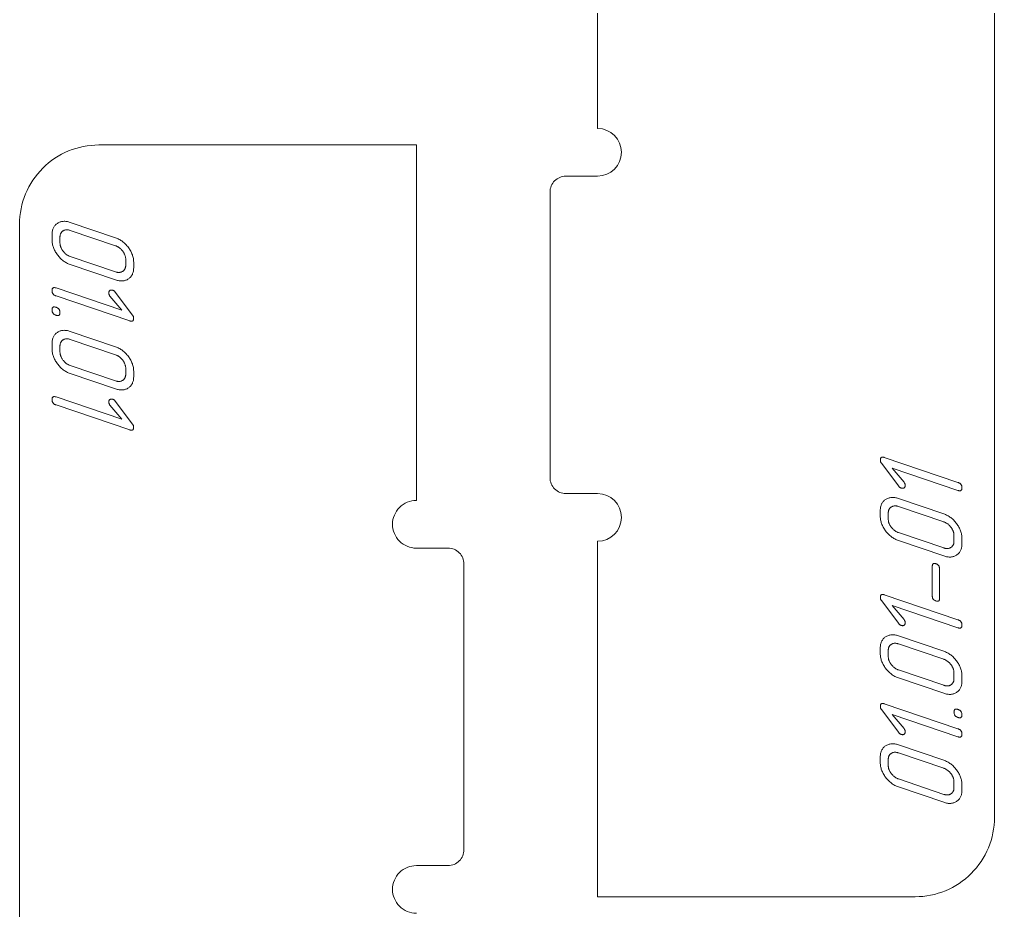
# Model space of a CAD drawing. Header units: millimetres. Extents: x 10 to 1464, y -737 to -10.
# Drawn here: x 1281 to 1403.8, y -323.1 to -210.9 of the extents above; entities that cross this region are included whole.
import ezdxf

# ---------------------------------------------------------------- set-up
doc = ezdxf.new("R2010")
doc.units = ezdxf.units.MM
doc.layers.add('Cut', color=7, linetype='Continuous', lineweight=0)
doc.layers.add('Mark', color=7, linetype='Continuous', lineweight=0)

msp = doc.modelspace()

# ---------------------------------------------------------------- linework, layer by layer
at = {"layer": 'Cut'}
for points in [[(1353.841855, -177.513437), (1353.841855, -224.613331, -1), (1353.841855, -230.613331), (1349.841863, -230.613331, 0.4142135624), (1347.841867, -232.613327), (1347.841867, -268.613255, 0.4142135624), (1349.841863, -270.613251), (1353.841855, -270.613251, -1), (1353.841855, -276.613251), (1353.841855, -321.413149), (1393.841775, -321.413149, 0.4142135624), (1403.841755, -311.413169), (1403.841755, -177.513437)], [(1330.999868, -323.483922, -0.4142135624), (1327.999868, -320.483922, -0.4142135624), (1330.999868, -317.483922), (1334.99986, -317.483922, 0.4142135624), (1336.999856, -315.483926), (1336.999856, -279.483998, 0.4142135624), (1334.99986, -277.484002), (1330.999868, -277.484002, -0.4142135624), (1327.999868, -274.484002, -0.4142135624), (1330.999868, -271.484002), (1330.999868, -226.684104), (1290.999948, -226.684104, 0.4142135624), (1280.999968, -236.684084), (1280.999968, -376.683804)]]:
    msp.add_lwpolyline(points, format="xyb", dxfattribs=at)
at = {"layer": 'Mark'}
for points in [[(1295.385654, -242.161438), (1295.385654, -241.447154), (1295.383037, -241.329096), (1295.375187, -241.211416), (1295.362104, -241.094116), (1295.343787, -240.977194), (1295.320237, -240.860652), (1295.291454, -240.744488), (1295.257438, -240.628703), (1295.218188, -240.513297), (1295.173704, -240.39827), (1295.123988, -240.283621), (1295.069038, -240.169352), (1295.008855, -240.055461), (1294.943438, -239.941949), (1294.872789, -239.828816), (1294.796906, -239.716062), (1294.715789, -239.603686), (1294.630977, -239.49375), (1294.544009, -239.388314), (1294.454883, -239.287377), (1294.3636, -239.19094), (1294.270159, -239.099002), (1294.174562, -239.011564), (1294.076807, -238.928625), (1293.976896, -238.850186), (1293.874827, -238.776247), (1293.770601, -238.706807), (1293.664217, -238.641867), (1293.555677, -238.581426), (1293.44498, -238.525485), (1293.332125, -238.474044), (1293.217113, -238.427102), (1293.099944, -238.38466), (1287.38567, -236.442699), (1287.268235, -236.405406), (1287.152983, -236.37408), (1287.039915, -236.348719), (1286.92903, -236.329324), (1286.820328, -236.315896), (1286.71381, -236.308434), (1286.609475, -236.306938), (1286.507323, -236.311408), (1286.407355, -236.321844), (1286.30957, -236.338247), (1286.213968, -236.360615), (1286.12055, -236.38895), (1286.029314, -236.423251), (1285.940263, -236.463519), (1285.853394, -236.509752), (1285.768709, -236.561951), (1285.687728, -236.619114), (1285.611971, -236.680235), (1285.541439, -236.745315), (1285.476131, -236.814354), (1285.416048, -236.887352), (1285.36119, -236.964309), (1285.311556, -237.045225), (1285.267147, -237.1301), (1285.227963, -237.218935), (1285.194003, -237.311728), (1285.165268, -237.40848), (1285.141757, -237.509191), (1285.123471, -237.613861), (1285.110409, -237.72249), (1285.102572, -237.835078), (1285.09996, -237.951625), (1285.09996, -238.665909), (1285.102567, -238.785415), (1285.110386, -238.904451), (1285.123418, -239.023017), (1285.141663, -239.141114), (1285.16512, -239.258742), (1285.193791, -239.375899), (1285.227674, -239.492588), (1285.266771, -239.608806), (1285.31108, -239.724556), (1285.360602, -239.839835), (1285.415336, -239.954646), (1285.475284, -240.068986), (1285.540444, -240.182857), (1285.610817, -240.296259), (1285.686403, -240.409191), (1285.767202, -240.521653), (1285.851717, -240.631637), (1285.93845, -240.737131), (1286.027402, -240.838136), (1286.118572, -240.934651), (1286.211961, -241.026678), (1286.307569, -241.114215), (1286.405395, -241.197264), (1286.50544, -241.275823), (1286.607704, -241.349893), (1286.712186, -241.419474), (1286.818887, -241.484566), (1286.927806, -241.545169), (1287.038944, -241.601283), (1287.152301, -241.652907), (1287.267876, -241.700043), (1287.38567, -241.742689), (1293.099944, -243.684649), (1293.217472, -243.721969), (1293.332808, -243.753292), (1293.445951, -243.778618), (1293.556901, -243.797947), (1293.665659, -243.81128), (1293.772225, -243.818616), (1293.876598, -243.819956), (1293.978779, -243.815299), (1294.078767, -243.804645), (1294.176563, -243.787994), (1294.272166, -243.765347), (1294.365577, -243.736703), (1294.456795, -243.702063), (1294.545821, -243.661425), (1294.632655, -243.614791), (1294.717296, -243.562161), (1294.79823, -243.504537), (1294.873942, -243.442924), (1294.944433, -243.377321), (1295.009702, -243.307728), (1295.06975, -243.234146), (1295.124577, -243.156575), (1295.174181, -243.075014), (1295.218564, -242.989464), (1295.257726, -242.899924), (1295.291666, -242.806394), (1295.320385, -242.708875), (1295.343881, -242.607367), (1295.362157, -242.501869), (1295.375211, -242.392382), (1295.383043, -242.278905)], [(1294.385656, -241.821595), (1294.385656, -241.107311), (1294.384175, -241.042307), (1294.379733, -240.9774), (1294.372329, -240.912591), (1294.361964, -240.84788), (1294.348637, -240.783267), (1294.332349, -240.718751), (1294.313099, -240.654333), (1294.290888, -240.590013), (1294.265715, -240.52579), (1294.237581, -240.461665), (1294.206485, -240.397637), (1294.172427, -240.333707), (1294.135409, -240.269875), (1294.095428, -240.206141), (1294.052486, -240.142504), (1294.006583, -240.078965), (1293.958619, -240.016758), (1293.909494, -239.957119), (1293.85921, -239.900049), (1293.807765, -239.845546), (1293.755161, -239.79361), (1293.701396, -239.744243), (1293.646471, -239.697444), (1293.590386, -239.653212), (1293.533141, -239.611548), (1293.474736, -239.572452), (1293.415171, -239.535924), (1293.354446, -239.501964), (1293.292561, -239.470571), (1293.229515, -239.441747), (1293.16531, -239.41549), (1293.099944, -239.391801), (1287.38567, -237.44984), (1287.320038, -237.429015), (1287.255593, -237.411546), (1287.192334, -237.397432), (1287.130261, -237.386674), (1287.069374, -237.379272), (1287.009674, -237.375225), (1286.95116, -237.374534), (1286.893832, -237.377198), (1286.83769, -237.383218), (1286.782735, -237.392594), (1286.728966, -237.405325), (1286.676383, -237.421412), (1286.624987, -237.440854), (1286.574777, -237.463653), (1286.525753, -237.489806), (1286.477915, -237.519316), (1286.432147, -237.55157), (1286.389331, -237.585958), (1286.349469, -237.62248), (1286.312559, -237.661137), (1286.278602, -237.701927), (1286.247598, -237.744851), (1286.219546, -237.78991), (1286.194447, -237.837102), (1286.172301, -237.886429), (1286.153108, -237.937889), (1286.136868, -237.991484), (1286.12358, -238.047213), (1286.113246, -238.105076), (1286.105864, -238.165072), (1286.101435, -238.227203), (1286.099958, -238.291468), (1286.099958, -239.005752), (1286.10143, -239.07227), (1286.105845, -239.138593), (1286.113203, -239.204721), (1286.123504, -239.270655), (1286.136748, -239.336393), (1286.152936, -239.401937), (1286.172066, -239.467285), (1286.19414, -239.532439), (1286.219158, -239.597398), (1286.247118, -239.662162), (1286.278022, -239.726731), (1286.311868, -239.791106), (1286.348658, -239.855285), (1286.388391, -239.91927), (1286.431068, -239.983059), (1286.476687, -240.046654), (1286.524386, -240.108874), (1286.5733, -240.168539), (1286.623428, -240.225648), (1286.674772, -240.280202), (1286.727331, -240.332201), (1286.781105, -240.381645), (1286.836094, -240.428534), (1286.892297, -240.472867), (1286.949716, -240.514645), (1287.00835, -240.553869), (1287.068199, -240.590536), (1287.129263, -240.624649), (1287.191542, -240.656207), (1287.255037, -240.685209), (1287.319746, -240.711656), (1287.38567, -240.735548), (1293.099944, -242.677508), (1293.165602, -242.698334), (1293.230072, -242.715779), (1293.293352, -242.729842), (1293.355444, -242.740524), (1293.416346, -242.747825), (1293.47606, -242.751744), (1293.534585, -242.752282), (1293.591921, -242.749439), (1293.648069, -242.743214), (1293.703027, -242.733608), (1293.756796, -242.720621), (1293.809377, -242.704252), (1293.860769, -242.684502), (1293.910972, -242.661371), (1293.959986, -242.634858), (1294.007811, -242.604964), (1294.053565, -242.572293), (1294.096368, -242.53745), (1294.136219, -242.500436), (1294.173118, -242.461249), (1294.207065, -242.41989), (1294.23806, -242.37636), (1294.266103, -242.330657), (1294.291195, -242.282783), (1294.313334, -242.232736), (1294.332521, -242.180518), (1294.348757, -242.126127), (1294.362041, -242.069565), (1294.372372, -242.01083), (1294.379752, -241.949924), (1294.38418, -241.886845)], [(1294.885655, -248.862987), (1294.945337, -248.88125), (1295.001168, -248.894188), (1295.053149, -248.9018), (1295.101279, -248.904086), (1295.145559, -248.901046), (1295.185989, -248.892681), (1295.222568, -248.87899), (1295.255297, -248.859973), (1295.284175, -248.835631), (1295.309203, -248.805963), (1295.330381, -248.770969), (1295.347708, -248.730649), (1295.361184, -248.685003), (1295.37081, -248.634032), (1295.376586, -248.577735), (1295.378511, -248.516113), (1295.376286, -248.465525), (1295.36961, -248.415325), (1295.358485, -248.365511), (1295.342908, -248.316085), (1295.322882, -248.267046), (1295.298405, -248.218394), (1295.269478, -248.17013), (1295.236101, -248.122252), (1293.0601, -245.221142), (1293.030449, -245.182587), (1292.998193, -245.146944), (1292.963332, -245.114213), (1292.925865, -245.084395), (1292.885793, -245.057489), (1292.843115, -245.033496), (1292.797833, -245.012414), (1292.749945, -244.994245), (1292.699456, -244.979453), (1292.65067, -244.969953), (1292.603586, -244.965746), (1292.558204, -244.966831), (1292.514524, -244.973209), (1292.472546, -244.98488), (1292.43227, -245.001844), (1292.393696, -245.0241), (1292.35833, -245.050654), (1292.32768, -245.080513), (1292.301745, -245.113677), (1292.280526, -245.150146), (1292.264022, -245.189919), (1292.252234, -245.232996), (1292.245161, -245.279379), (1292.242803, -245.329066), (1292.245105, -245.379261), (1292.252011, -245.429344), (1292.26352, -245.479316), (1292.279633, -245.529177), (1292.30035, -245.578925), (1292.325671, -245.628563), (1292.355596, -245.678088), (1292.390124, -245.727502), (1293.878514, -247.513548), (1285.599959, -244.700161), (1285.539412, -244.681531), (1285.482772, -244.668135), (1285.430038, -244.659973), (1285.38121, -244.657045), (1285.336288, -244.659352), (1285.295272, -244.666893), (1285.258163, -244.679668), (1285.22496, -244.697677), (1285.195663, -244.720921), (1285.170273, -244.749398), (1285.148788, -244.78311), (1285.13121, -244.822056), (1285.117538, -244.866237), (1285.107773, -244.915651), (1285.101913, -244.9703), (1285.09996, -245.030182), (1285.101913, -245.092258), (1285.107773, -245.1517), (1285.117538, -245.208507), (1285.13121, -245.26268), (1285.148788, -245.31422), (1285.170273, -245.363125), (1285.195663, -245.409396), (1285.22496, -245.453033), (1285.258163, -245.494036), (1285.295272, -245.532405), (1285.336288, -245.568139), (1285.38121, -245.60124), (1285.430038, -245.631707), (1285.482772, -245.659539), (1285.539412, -245.684737), (1285.599959, -245.707301)], [(1286.099958, -247.805735), (1286.098005, -247.744524), (1286.092146, -247.685893), (1286.08238, -247.629841), (1286.068708, -247.576369), (1286.05113, -247.525475), (1286.029646, -247.477161), (1286.004255, -247.431425), (1285.974958, -247.388269), (1285.941755, -247.347692), (1285.904646, -247.309694), (1285.86363, -247.274276), (1285.818709, -247.241436), (1285.769881, -247.211176), (1285.717146, -247.183495), (1285.660506, -247.158393), (1285.599959, -247.13587), (1285.539412, -247.11724), (1285.482772, -247.103844), (1285.430038, -247.095682), (1285.38121, -247.092755), (1285.336288, -247.095062), (1285.295272, -247.102602), (1285.258163, -247.115378), (1285.22496, -247.133387), (1285.195663, -247.15663), (1285.170273, -247.185108), (1285.148788, -247.21882), (1285.13121, -247.257766), (1285.117538, -247.301946), (1285.107773, -247.35136), (1285.101913, -247.406009), (1285.09996, -247.465892), (1285.101913, -247.527967), (1285.107773, -247.587409), (1285.117538, -247.644216), (1285.13121, -247.69839), (1285.148788, -247.749929), (1285.170273, -247.798834), (1285.195663, -247.845105), (1285.22496, -247.888742), (1285.258163, -247.929745), (1285.295272, -247.968114), (1285.336288, -248.003849), (1285.38121, -248.036949), (1285.430038, -248.067416), (1285.482772, -248.095248), (1285.539412, -248.120447), (1285.599959, -248.143011), (1285.660506, -248.1616), (1285.717146, -248.174899), (1285.769881, -248.182909), (1285.818709, -248.185631), (1285.86363, -248.183063), (1285.904646, -248.175206), (1285.941755, -248.16206), (1285.974958, -248.143625), (1286.004255, -248.1199), (1286.029646, -248.090887), (1286.05113, -248.056584), (1286.068708, -248.016993), (1286.08238, -247.972112), (1286.092146, -247.921942), (1286.098005, -247.866483)], [(1285.09996, -251.687312), (1285.09996, -252.401596), (1285.102567, -252.521102), (1285.110386, -252.640138), (1285.123418, -252.758704), (1285.141663, -252.876801), (1285.16512, -252.994428), (1285.193791, -253.111586), (1285.227674, -253.228274), (1285.266771, -253.344493), (1285.31108, -253.460242), (1285.360602, -253.575522), (1285.415336, -253.690332), (1285.475284, -253.804673), (1285.540444, -253.918544), (1285.610817, -254.031946), (1285.686403, -254.144878), (1285.767202, -254.25734), (1285.851717, -254.367323), (1285.93845, -254.472817), (1286.027402, -254.573822), (1286.118572, -254.670338), (1286.211961, -254.762365), (1286.307569, -254.849902), (1286.405395, -254.932951), (1286.50544, -255.01151), (1286.607704, -255.08558), (1286.712186, -255.155161), (1286.818887, -255.220253), (1286.927806, -255.280856), (1287.038944, -255.33697), (1287.152301, -255.388594), (1287.267876, -255.435729), (1287.38567, -255.478376), (1293.099944, -257.420336), (1293.217472, -257.457656), (1293.332808, -257.488979), (1293.445951, -257.514305), (1293.556901, -257.533634), (1293.665659, -257.546967), (1293.772225, -257.554303), (1293.876598, -257.555643), (1293.978779, -257.550986), (1294.078767, -257.540332), (1294.176563, -257.523681), (1294.272166, -257.501034), (1294.365577, -257.47239), (1294.456795, -257.437749), (1294.545821, -257.397112), (1294.632655, -257.350478), (1294.717296, -257.297847), (1294.79823, -257.240224), (1294.873942, -257.17861), (1294.944433, -257.113007), (1295.009702, -257.043415), (1295.06975, -256.969833), (1295.124577, -256.892262), (1295.174181, -256.810701), (1295.218564, -256.725151), (1295.257726, -256.635611), (1295.291666, -256.542081), (1295.320385, -256.444562), (1295.343881, -256.343054), (1295.362157, -256.237556), (1295.375211, -256.128068), (1295.383043, -256.014591), (1295.385654, -255.897125), (1295.385654, -255.182841), (1295.383037, -255.064782), (1295.375187, -254.947103), (1295.362104, -254.829803), (1295.343787, -254.712881), (1295.320237, -254.596339), (1295.291454, -254.480175), (1295.257438, -254.36439), (1295.218188, -254.248984), (1295.173704, -254.133956), (1295.123988, -254.019308), (1295.069038, -253.905038), (1295.008855, -253.791148), (1294.943438, -253.677636), (1294.872789, -253.564503), (1294.796906, -253.451749), (1294.715789, -253.339373), (1294.630977, -253.229437), (1294.544009, -253.124001), (1294.454883, -253.023064), (1294.3636, -252.926626), (1294.270159, -252.834689), (1294.174562, -252.747251), (1294.076807, -252.664312), (1293.976896, -252.585873), (1293.874827, -252.511934), (1293.770601, -252.442494), (1293.664217, -252.377554), (1293.555677, -252.317113), (1293.44498, -252.261172), (1293.332125, -252.209731), (1293.217113, -252.162789), (1293.099944, -252.120347), (1287.38567, -250.178386), (1287.268235, -250.141093), (1287.152983, -250.109766), (1287.039915, -250.084406), (1286.92903, -250.065011), (1286.820328, -250.051583), (1286.71381, -250.044121), (1286.609475, -250.042625), (1286.507323, -250.047095), (1286.407355, -250.057531), (1286.30957, -250.073934), (1286.213968, -250.096302), (1286.12055, -250.124637), (1286.029314, -250.158938), (1285.940263, -250.199205), (1285.853394, -250.245439), (1285.768709, -250.297638), (1285.687728, -250.3548), (1285.611971, -250.415922), (1285.541439, -250.481002), (1285.476131, -250.550041), (1285.416048, -250.623039), (1285.36119, -250.699996), (1285.311556, -250.780912), (1285.267147, -250.865787), (1285.227963, -250.954621), (1285.194003, -251.047414), (1285.165268, -251.144167), (1285.141757, -251.244878), (1285.123471, -251.349548), (1285.110409, -251.458177), (1285.102572, -251.570765)], [(1294.385656, -255.557282), (1294.385656, -254.842997), (1294.384175, -254.777993), (1294.379733, -254.713087), (1294.372329, -254.648278), (1294.361964, -254.583567), (1294.348637, -254.518954), (1294.332349, -254.454438), (1294.313099, -254.39002), (1294.290888, -254.325699), (1294.265715, -254.261477), (1294.237581, -254.197351), (1294.206485, -254.133324), (1294.172427, -254.069394), (1294.135409, -254.005562), (1294.095428, -253.941827), (1294.052486, -253.878191), (1294.006583, -253.814651), (1293.958619, -253.752445), (1293.909494, -253.692806), (1293.85921, -253.635735), (1293.807765, -253.581232), (1293.755161, -253.529297), (1293.701396, -253.47993), (1293.646471, -253.43313), (1293.590386, -253.388899), (1293.533141, -253.347235), (1293.474736, -253.308139), (1293.415171, -253.271611), (1293.354446, -253.237651), (1293.292561, -253.206258), (1293.229515, -253.177433), (1293.16531, -253.151177), (1293.099944, -253.127488), (1287.38567, -251.185527), (1287.320038, -251.164702), (1287.255593, -251.147233), (1287.192334, -251.133119), (1287.130261, -251.122361), (1287.069374, -251.114959), (1287.009674, -251.110912), (1286.95116, -251.110221), (1286.893832, -251.112885), (1286.83769, -251.118905), (1286.782735, -251.128281), (1286.728966, -251.141012), (1286.676383, -251.157099), (1286.624987, -251.176541), (1286.574777, -251.199339), (1286.525753, -251.225493), (1286.477915, -251.255002), (1286.432147, -251.287257), (1286.389331, -251.321645), (1286.349469, -251.358167), (1286.312559, -251.396823), (1286.278602, -251.437614), (1286.247598, -251.480538), (1286.219546, -251.525597), (1286.194447, -251.572789), (1286.172301, -251.622116), (1286.153108, -251.673576), (1286.136868, -251.727171), (1286.12358, -251.7829), (1286.113246, -251.840762), (1286.105864, -251.900759), (1286.101435, -251.96289), (1286.099958, -252.027155), (1286.099958, -252.741439), (1286.10143, -252.807957), (1286.105845, -252.87428), (1286.113203, -252.940408), (1286.123504, -253.006342), (1286.136748, -253.07208), (1286.152936, -253.137624), (1286.172066, -253.202972), (1286.19414, -253.268126), (1286.219158, -253.333085), (1286.247118, -253.397849), (1286.278022, -253.462418), (1286.311868, -253.526793), (1286.348658, -253.590972), (1286.388391, -253.654957), (1286.431068, -253.718746), (1286.476687, -253.782341), (1286.524386, -253.844561), (1286.5733, -253.904225), (1286.623428, -253.961335), (1286.674772, -254.015889), (1286.727331, -254.067888), (1286.781105, -254.117332), (1286.836094, -254.164221), (1286.892297, -254.208554), (1286.949716, -254.250332), (1287.00835, -254.289555), (1287.068199, -254.326223), (1287.129263, -254.360336), (1287.191542, -254.391893), (1287.255037, -254.420896), (1287.319746, -254.447343), (1287.38567, -254.471235), (1293.099944, -256.413195), (1293.165602, -256.434021), (1293.230072, -256.451466), (1293.293352, -256.465529), (1293.355444, -256.476211), (1293.416346, -256.483512), (1293.47606, -256.487431), (1293.534585, -256.487969), (1293.591921, -256.485126), (1293.648069, -256.478901), (1293.703027, -256.469295), (1293.756796, -256.456308), (1293.809377, -256.439939), (1293.860769, -256.420189), (1293.910972, -256.397058), (1293.959986, -256.370545), (1294.007811, -256.340651), (1294.053565, -256.30798), (1294.096368, -256.273137), (1294.136219, -256.236123), (1294.173118, -256.196936), (1294.207065, -256.155577), (1294.23806, -256.112047), (1294.266103, -256.066344), (1294.291195, -256.018469), (1294.313334, -255.968423), (1294.332521, -255.916204), (1294.348757, -255.861814), (1294.362041, -255.805251), (1294.372372, -255.746517), (1294.379752, -255.685611), (1294.38418, -255.622532)], [(1294.885655, -262.598674), (1294.945337, -262.616937), (1295.001168, -262.629875), (1295.053149, -262.637487), (1295.101279, -262.639773), (1295.145559, -262.636733), (1295.185989, -262.628368), (1295.222568, -262.614677), (1295.255297, -262.59566), (1295.284175, -262.571318), (1295.309203, -262.541649), (1295.330381, -262.506655), (1295.347708, -262.466336), (1295.361184, -262.42069), (1295.37081, -262.369719), (1295.376586, -262.313422), (1295.378511, -262.2518), (1295.376286, -262.201212), (1295.36961, -262.151011), (1295.358485, -262.101198), (1295.342908, -262.051772), (1295.322882, -262.002733), (1295.298405, -261.954081), (1295.269478, -261.905816), (1295.236101, -261.857939), (1293.0601, -258.956829), (1293.030449, -258.918274), (1292.998193, -258.882631), (1292.963332, -258.8499), (1292.925865, -258.820082), (1292.885793, -258.793176), (1292.843115, -258.769182), (1292.797833, -258.748101), (1292.749945, -258.729932), (1292.699456, -258.715139), (1292.65067, -258.70564), (1292.603586, -258.701433), (1292.558204, -258.702518), (1292.514524, -258.708896), (1292.472546, -258.720567), (1292.43227, -258.737531), (1292.393696, -258.759787), (1292.35833, -258.786341), (1292.32768, -258.8162), (1292.301745, -258.849364), (1292.280526, -258.885832), (1292.264022, -258.925606), (1292.252234, -258.968683), (1292.245161, -259.015066), (1292.242803, -259.064752), (1292.245105, -259.114948), (1292.252011, -259.165031), (1292.26352, -259.215003), (1292.279633, -259.264863), (1292.30035, -259.314612), (1292.325671, -259.364249), (1292.355596, -259.413775), (1292.390124, -259.463189), (1293.878514, -261.249235), (1285.599959, -258.435847), (1285.539412, -258.417217), (1285.482772, -258.403821), (1285.430038, -258.39566), (1285.38121, -258.392732), (1285.336288, -258.395039), (1285.295272, -258.40258), (1285.258163, -258.415355), (1285.22496, -258.433364), (1285.195663, -258.456608), (1285.170273, -258.485085), (1285.148788, -258.518797), (1285.13121, -258.557743), (1285.117538, -258.601923), (1285.107773, -258.651338), (1285.101913, -258.705986), (1285.09996, -258.765869), (1285.101913, -258.827945), (1285.107773, -258.887386), (1285.117538, -258.944194), (1285.13121, -258.998367), (1285.148788, -259.049907), (1285.170273, -259.098812), (1285.195663, -259.145083), (1285.22496, -259.18872), (1285.258163, -259.229723), (1285.295272, -259.268092), (1285.336288, -259.303826), (1285.38121, -259.336927), (1285.430038, -259.367393), (1285.482772, -259.395226), (1285.539412, -259.420424), (1285.599959, -259.442988)], [(1389.956069, -266.052461), (1389.896387, -266.034198), (1389.840556, -266.02126), (1389.788575, -266.013648), (1389.740444, -266.011362), (1389.696164, -266.014402), (1389.655735, -266.022767), (1389.619155, -266.036458), (1389.586427, -266.055475), (1389.557548, -266.079817), (1389.53252, -266.109486), (1389.511343, -266.14448), (1389.494016, -266.184799), (1389.48054, -266.230445), (1389.470913, -266.281416), (1389.465138, -266.337713), (1389.463213, -266.399335), (1389.465438, -266.449923), (1389.472113, -266.500123), (1389.483239, -266.549937), (1389.498815, -266.599363), (1389.518842, -266.648402), (1389.543318, -266.697054), (1389.572246, -266.745319), (1389.605623, -266.793196), (1391.781623, -269.694306), (1391.811274, -269.732861), (1391.84353, -269.768504), (1391.878392, -269.801235), (1391.915859, -269.831053), (1391.955931, -269.857959), (1391.998608, -269.881953), (1392.043891, -269.903034), (1392.091779, -269.921203), (1392.142267, -269.935996), (1392.191053, -269.945495), (1392.238138, -269.949702), (1392.28352, -269.948617), (1392.3272, -269.942239), (1392.369178, -269.930568), (1392.409454, -269.913604), (1392.448028, -269.891348), (1392.483394, -269.864794), (1392.514044, -269.834935), (1392.539978, -269.801771), (1392.561197, -269.765302), (1392.577701, -269.725529), (1392.58949, -269.682452), (1392.596563, -269.636069), (1392.598921, -269.586383), (1392.596619, -269.536187), (1392.589713, -269.486104), (1392.578204, -269.436132), (1392.56209, -269.386272), (1392.541373, -269.336523), (1392.516052, -269.286885), (1392.486128, -269.23736), (1392.451599, -269.187946), (1390.96321, -267.4019), (1399.241764, -270.215287), (1399.302311, -270.233918), (1399.358952, -270.247313), (1399.411686, -270.255475), (1399.460514, -270.258403), (1399.505436, -270.256096), (1399.546451, -270.248555), (1399.583561, -270.23578), (1399.616764, -270.217771), (1399.646061, -270.194527), (1399.671451, -270.16605), (1399.692935, -270.132338), (1399.710514, -270.093392), (1399.724185, -270.049212), (1399.733951, -269.999797), (1399.73981, -269.945149), (1399.741763, -269.885266), (1399.73981, -269.82319), (1399.733951, -269.763749), (1399.724185, -269.706941), (1399.710514, -269.652768), (1399.692935, -269.601228), (1399.671451, -269.552323), (1399.646061, -269.506052), (1399.616764, -269.462415), (1399.583561, -269.421412), (1399.546451, -269.383043), (1399.505436, -269.347309), (1399.460514, -269.314208), (1399.411686, -269.283742), (1399.358952, -269.255909), (1399.302311, -269.230711), (1399.241764, -269.208147)], [(1389.45607, -272.75401), (1389.45607, -273.468294), (1389.458686, -273.586352), (1389.466536, -273.704032), (1389.47962, -273.821332), (1389.497936, -273.938254), (1389.521486, -274.054796), (1389.550269, -274.17096), (1389.584286, -274.286745), (1389.623536, -274.402151), (1389.668019, -274.517179), (1389.717736, -274.631827), (1389.772686, -274.746097), (1389.832869, -274.859987), (1389.898285, -274.973499), (1389.968935, -275.086632), (1390.044818, -275.199386), (1390.125934, -275.311762), (1390.210746, -275.421698), (1390.297715, -275.527134), (1390.386841, -275.628071), (1390.478124, -275.724508), (1390.571564, -275.816446), (1390.667162, -275.903884), (1390.764916, -275.986823), (1390.864828, -276.065262), (1390.966897, -276.139201), (1391.071123, -276.208641), (1391.177506, -276.273581), (1391.286047, -276.334022), (1391.396744, -276.389963), (1391.509599, -276.441404), (1391.624611, -276.488346), (1391.741779, -276.530788), (1397.456054, -278.472749), (1397.573489, -278.510042), (1397.68874, -278.541369), (1397.801809, -278.566729), (1397.912693, -278.586124), (1398.021395, -278.599552), (1398.127913, -278.607014), (1398.232248, -278.60851), (1398.3344, -278.60404), (1398.434369, -278.593604), (1398.532154, -278.577201), (1398.627756, -278.554833), (1398.721174, -278.526498), (1398.812409, -278.492197), (1398.901461, -278.45193), (1398.98833, -278.405696), (1399.073015, -278.353497), (1399.153996, -278.296335), (1399.229753, -278.235213), (1399.300285, -278.170133), (1399.365592, -278.101094), (1399.425675, -278.028096), (1399.480534, -277.951139), (1399.530167, -277.870223), (1399.574576, -277.785348), (1399.613761, -277.696514), (1399.647721, -277.603721), (1399.676456, -277.506968), (1399.699967, -277.406257), (1399.718253, -277.301587), (1399.731314, -277.192958), (1399.739151, -277.08037), (1399.741763, -276.963823), (1399.741763, -276.249539), (1399.739157, -276.130033), (1399.731338, -276.010997), (1399.718306, -275.892431), (1399.700061, -275.774334), (1399.676603, -275.656707), (1399.647933, -275.539549), (1399.614049, -275.42286), (1399.574953, -275.306642), (1399.530644, -275.190892), (1399.481122, -275.075613), (1399.426387, -274.960803), (1399.36644, -274.846462), (1399.30128, -274.732591), (1399.230906, -274.619189), (1399.15532, -274.506257), (1399.074522, -274.393795), (1398.990007, -274.283812), (1398.903274, -274.178318), (1398.814322, -274.077313), (1398.723152, -273.980797), (1398.629762, -273.88877), (1398.534155, -273.801233), (1398.436329, -273.718184), (1398.336284, -273.639625), (1398.23402, -273.565555), (1398.129538, -273.495974), (1398.022837, -273.430882), (1397.913918, -273.370279), (1397.80278, -273.314165), (1397.689423, -273.262541), (1397.573848, -273.215406), (1397.456054, -273.172759), (1391.741779, -271.230799), (1391.624251, -271.193479), (1391.508916, -271.162156), (1391.395773, -271.13683), (1391.284822, -271.117501), (1391.176064, -271.104168), (1391.069499, -271.096832), (1390.965125, -271.095492), (1390.862945, -271.100149), (1390.762956, -271.110803), (1390.665161, -271.127454), (1390.569557, -271.150101), (1390.476147, -271.178745), (1390.384928, -271.213386), (1390.295902, -271.254023), (1390.209069, -271.300657), (1390.124428, -271.353287), (1390.043494, -271.410911), (1389.967781, -271.472525), (1389.89729, -271.538127), (1389.832021, -271.60772), (1389.771973, -271.681302), (1389.717147, -271.758873), (1389.667542, -271.840434), (1389.623159, -271.925984), (1389.583998, -272.015524), (1389.550058, -272.109054), (1389.521339, -272.206573), (1389.497842, -272.308081), (1389.479567, -272.413579), (1389.466513, -272.523067), (1389.458681, -272.636544)], [(1390.456068, -273.093853), (1390.456068, -273.808137), (1390.457549, -273.873142), (1390.461991, -273.938048), (1390.469395, -274.002857), (1390.47976, -274.067568), (1390.493087, -274.132181), (1390.509375, -274.196697), (1390.528625, -274.261115), (1390.550836, -274.325436), (1390.576009, -274.389658), (1390.604143, -274.453783), (1390.635239, -274.517811), (1390.669296, -274.581741), (1390.706315, -274.645573), (1390.746295, -274.709308), (1390.789237, -274.772944), (1390.835141, -274.836484), (1390.883105, -274.89869), (1390.932229, -274.958329), (1390.982514, -275.0154), (1391.033958, -275.069903), (1391.086563, -275.121838), (1391.140328, -275.171205), (1391.195252, -275.218004), (1391.251337, -275.262236), (1391.308582, -275.3039), (1391.366987, -275.342996), (1391.426552, -275.379524), (1391.487278, -275.413484), (1391.549163, -275.444877), (1391.612208, -275.473702), (1391.676414, -275.499958), (1391.741779, -275.523647), (1397.456054, -277.465608), (1397.521685, -277.486433), (1397.586131, -277.503902), (1397.64939, -277.518016), (1397.711463, -277.528774), (1397.772349, -277.536176), (1397.83205, -277.540223), (1397.890564, -277.540914), (1397.947892, -277.53825), (1398.004033, -277.53223), (1398.058988, -277.522854), (1398.112757, -277.510123), (1398.16534, -277.494036), (1398.216737, -277.474594), (1398.266947, -277.451796), (1398.315971, -277.425642), (1398.363809, -277.396133), (1398.409577, -277.363878), (1398.452392, -277.32949), (1398.492255, -277.292968), (1398.529165, -277.254312), (1398.563122, -277.213521), (1398.594126, -277.170597), (1398.622178, -277.125538), (1398.647276, -277.078346), (1398.669422, -277.029019), (1398.688615, -276.977559), (1398.704856, -276.923964), (1398.718143, -276.868235), (1398.728478, -276.810373), (1398.73586, -276.750376), (1398.740289, -276.688245), (1398.741765, -276.62398), (1398.741765, -275.909696), (1398.740294, -275.843178), (1398.735879, -275.776855), (1398.728521, -275.710727), (1398.71822, -275.644793), (1398.704976, -275.579055), (1398.688788, -275.513511), (1398.669657, -275.448163), (1398.647583, -275.383009), (1398.622566, -275.31805), (1398.594606, -275.253286), (1398.563702, -275.188717), (1398.529855, -275.124342), (1398.493065, -275.060163), (1398.453332, -274.996178), (1398.410656, -274.932389), (1398.365036, -274.868794), (1398.317338, -274.806574), (1398.268424, -274.746909), (1398.218295, -274.6898), (1398.166952, -274.635246), (1398.114393, -274.583247), (1398.060619, -274.533803), (1398.00563, -274.486914), (1397.949426, -274.442581), (1397.892007, -274.400803), (1397.833373, -274.36158), (1397.773524, -274.324912), (1397.71246, -274.290799), (1397.650181, -274.259242), (1397.586687, -274.230239), (1397.521978, -274.203792), (1397.456054, -274.1799), (1391.741779, -272.23794), (1391.676121, -272.217114), (1391.611652, -272.199669), (1391.548371, -272.185606), (1391.48628, -272.174924), (1391.425377, -272.167623), (1391.365663, -272.163704), (1391.307138, -272.163166), (1391.249802, -272.166009), (1391.193655, -272.172234), (1391.138697, -272.18184), (1391.084927, -272.194827), (1391.032347, -272.211196), (1390.980955, -272.230946), (1390.930752, -272.254077), (1390.881738, -272.28059), (1390.833913, -272.310484), (1390.788158, -272.343155), (1390.745356, -272.377998), (1390.705505, -272.415012), (1390.668606, -272.454199), (1390.634659, -272.495558), (1390.603664, -272.539088), (1390.57562, -272.584791), (1390.550529, -272.632665), (1390.52839, -272.682712), (1390.509202, -272.734931), (1390.492967, -272.789321), (1390.479683, -272.845884), (1390.469351, -272.904618), (1390.461972, -272.965524), (1390.457544, -273.028603)], [(1396.006057, -283.529993), (1396.007842, -283.585957), (1396.013199, -283.639563), (1396.022128, -283.690812), (1396.034628, -283.739702), (1396.050699, -283.786236), (1396.070342, -283.830411), (1396.093556, -283.872229), (1396.120342, -283.911689), (1396.150699, -283.948791), (1396.184628, -283.983536), (1396.222128, -284.015923), (1396.263199, -284.045952), (1396.307842, -284.073623), (1396.356056, -284.098937), (1396.407842, -284.121893), (1396.463199, -284.142492), (1396.518556, -284.159519), (1396.570341, -284.171761), (1396.618555, -284.179217), (1396.663198, -284.181889), (1396.70427, -284.179776), (1396.741769, -284.172877), (1396.775698, -284.161193), (1396.806055, -284.144724), (1396.832841, -284.12347), (1396.856055, -284.097431), (1396.875698, -284.066606), (1396.891769, -284.030997), (1396.904269, -283.990602), (1396.913198, -283.945422), (1396.918555, -283.895457), (1396.920341, -283.840707), (1396.920341, -280.076428), (1396.918555, -280.0196), (1396.913198, -279.965184), (1396.904269, -279.913182), (1396.891769, -279.863594), (1396.875698, -279.816419), (1396.856055, -279.771658), (1396.832841, -279.72931), (1396.806055, -279.689376), (1396.775698, -279.651855), (1396.741769, -279.616747), (1396.70427, -279.584054), (1396.663198, -279.553773), (1396.618555, -279.525906), (1396.570341, -279.500453), (1396.518556, -279.477413), (1396.463199, -279.456787), (1396.407842, -279.439788), (1396.356056, -279.42763), (1396.307842, -279.420312), (1396.263199, -279.417836), (1396.222128, -279.420201), (1396.184628, -279.427406), (1396.150699, -279.439453), (1396.120342, -279.45634), (1396.093556, -279.478069), (1396.070342, -279.504638), (1396.050699, -279.536049), (1396.034628, -279.5723), (1396.022128, -279.613392), (1396.013199, -279.659326), (1396.007842, -279.7101), (1396.006057, -279.765715)], [(1389.956069, -283.359569), (1389.896387, -283.341306), (1389.840556, -283.328368), (1389.788575, -283.320756), (1389.740444, -283.31847), (1389.696164, -283.32151), (1389.655735, -283.329875), (1389.619155, -283.343566), (1389.586427, -283.362583), (1389.557548, -283.386926), (1389.53252, -283.416594), (1389.511343, -283.451588), (1389.494016, -283.491907), (1389.48054, -283.537553), (1389.470913, -283.588524), (1389.465138, -283.644821), (1389.463213, -283.706444), (1389.465438, -283.757031), (1389.472113, -283.807232), (1389.483239, -283.857045), (1389.498815, -283.906471), (1389.518842, -283.95551), (1389.543318, -284.004162), (1389.572246, -284.052427), (1389.605623, -284.100304), (1391.781623, -287.001415), (1391.811274, -287.03997), (1391.84353, -287.075612), (1391.878392, -287.108343), (1391.915859, -287.138161), (1391.955931, -287.165067), (1391.998608, -287.189061), (1392.043891, -287.210142), (1392.091779, -287.228312), (1392.142267, -287.243104), (1392.191053, -287.252604), (1392.238138, -287.256811), (1392.28352, -287.255725), (1392.3272, -287.249347), (1392.369178, -287.237676), (1392.409454, -287.220713), (1392.448028, -287.198457), (1392.483394, -287.171902), (1392.514044, -287.142043), (1392.539978, -287.108879), (1392.561197, -287.072411), (1392.577701, -287.032638), (1392.58949, -286.98956), (1392.596563, -286.943178), (1392.598921, -286.893491), (1392.596619, -286.843296), (1392.589713, -286.793212), (1392.578204, -286.74324), (1392.56209, -286.69338), (1392.541373, -286.643631), (1392.516052, -286.593994), (1392.486128, -286.544468), (1392.451599, -286.495054), (1390.96321, -284.709009), (1399.241764, -287.522396), (1399.302311, -287.541026), (1399.358952, -287.554422), (1399.411686, -287.562583), (1399.460514, -287.565511), (1399.505436, -287.563204), (1399.546451, -287.555663), (1399.583561, -287.542888), (1399.616764, -287.524879), (1399.646061, -287.501636), (1399.671451, -287.473158), (1399.692935, -287.439446), (1399.710514, -287.4005), (1399.724185, -287.35632), (1399.733951, -287.306905), (1399.73981, -287.252257), (1399.741763, -287.192374), (1399.73981, -287.130298), (1399.733951, -287.070857), (1399.724185, -287.014049), (1399.710514, -286.959876), (1399.692935, -286.908337), (1399.671451, -286.859431), (1399.646061, -286.81316), (1399.616764, -286.769523), (1399.583561, -286.72852), (1399.546451, -286.690152), (1399.505436, -286.654417), (1399.460514, -286.621316), (1399.411686, -286.59085), (1399.358952, -286.563017), (1399.302311, -286.537819), (1399.241764, -286.515255)], [(1399.741763, -294.270931), (1399.741763, -293.556647), (1399.739157, -293.437142), (1399.731338, -293.318106), (1399.718306, -293.199539), (1399.700061, -293.081442), (1399.676603, -292.963815), (1399.647933, -292.846657), (1399.614049, -292.729969), (1399.574953, -292.61375), (1399.530644, -292.498001), (1399.481122, -292.382721), (1399.426387, -292.267911), (1399.36644, -292.15357), (1399.30128, -292.039699), (1399.230906, -291.926298), (1399.15532, -291.813366), (1399.074522, -291.700903), (1398.990007, -291.59092), (1398.903274, -291.485426), (1398.814322, -291.384421), (1398.723152, -291.287905), (1398.629762, -291.195878), (1398.534155, -291.108341), (1398.436329, -291.025292), (1398.336284, -290.946733), (1398.23402, -290.872663), (1398.129538, -290.803082), (1398.022837, -290.73799), (1397.913918, -290.677387), (1397.80278, -290.621274), (1397.689423, -290.569649), (1397.573848, -290.522514), (1397.456054, -290.479867), (1391.741779, -288.537907), (1391.624251, -288.500588), (1391.508916, -288.469265), (1391.395773, -288.443938), (1391.284822, -288.424609), (1391.176064, -288.411276), (1391.069499, -288.40394), (1390.965125, -288.4026), (1390.862945, -288.407258), (1390.762956, -288.417912), (1390.665161, -288.434562), (1390.569557, -288.457209), (1390.476147, -288.485853), (1390.384928, -288.520494), (1390.295902, -288.561131), (1390.209069, -288.607765), (1390.124428, -288.660396), (1390.043494, -288.71802), (1389.967781, -288.779633), (1389.89729, -288.845236), (1389.832021, -288.914828), (1389.771973, -288.98841), (1389.717147, -289.065981), (1389.667542, -289.147542), (1389.623159, -289.233093), (1389.583998, -289.322633), (1389.550058, -289.416162), (1389.521339, -289.513681), (1389.497842, -289.615189), (1389.479567, -289.720687), (1389.466513, -289.830175), (1389.458681, -289.943652), (1389.45607, -290.061118), (1389.45607, -290.775403), (1389.458686, -290.893461), (1389.466536, -291.01114), (1389.47962, -291.12844), (1389.497936, -291.245362), (1389.521486, -291.361905), (1389.550269, -291.478068), (1389.584286, -291.593853), (1389.623536, -291.70926), (1389.668019, -291.824287), (1389.717736, -291.938935), (1389.772686, -292.053205), (1389.832869, -292.167096), (1389.898285, -292.280607), (1389.968935, -292.39374), (1390.044818, -292.506495), (1390.125934, -292.61887), (1390.210746, -292.728806), (1390.297715, -292.834242), (1390.386841, -292.935179), (1390.478124, -293.031617), (1390.571564, -293.123554), (1390.667162, -293.210993), (1390.764916, -293.293931), (1390.864828, -293.37237), (1390.966897, -293.446309), (1391.071123, -293.515749), (1391.177506, -293.580689), (1391.286047, -293.64113), (1391.396744, -293.697071), (1391.509599, -293.748512), (1391.624611, -293.795454), (1391.741779, -293.837896), (1397.456054, -295.779857), (1397.573489, -295.81715), (1397.68874, -295.848477), (1397.801809, -295.873838), (1397.912693, -295.893232), (1398.021395, -295.90666), (1398.127913, -295.914123), (1398.232248, -295.915619), (1398.3344, -295.911148), (1398.434369, -295.900712), (1398.532154, -295.88431), (1398.627756, -295.861941), (1398.721174, -295.833606), (1398.812409, -295.799305), (1398.901461, -295.759038), (1398.98833, -295.712804), (1399.073015, -295.660605), (1399.153996, -295.603443), (1399.229753, -295.542322), (1399.300285, -295.477241), (1399.365592, -295.408202), (1399.425675, -295.335204), (1399.480534, -295.258247), (1399.530167, -295.177331), (1399.574576, -295.092456), (1399.613761, -295.003622), (1399.647721, -294.910829), (1399.676456, -294.814077), (1399.699967, -294.713366), (1399.718253, -294.608696), (1399.731314, -294.500066), (1399.739151, -294.387478)], [(1398.741765, -293.931088), (1398.741765, -293.216804), (1398.740294, -293.150286), (1398.735879, -293.083963), (1398.728521, -293.017835), (1398.71822, -292.951902), (1398.704976, -292.886163), (1398.688788, -292.82062), (1398.669657, -292.755271), (1398.647583, -292.690117), (1398.622566, -292.625158), (1398.594606, -292.560394), (1398.563702, -292.495825), (1398.529855, -292.431451), (1398.493065, -292.367271), (1398.453332, -292.303287), (1398.410656, -292.239497), (1398.365036, -292.175902), (1398.317338, -292.113682), (1398.268424, -292.054018), (1398.218295, -291.996908), (1398.166952, -291.942354), (1398.114393, -291.890355), (1398.060619, -291.840911), (1398.00563, -291.794023), (1397.949426, -291.749689), (1397.892007, -291.707911), (1397.833373, -291.668688), (1397.773524, -291.63202), (1397.71246, -291.597907), (1397.650181, -291.56635), (1397.586687, -291.537347), (1397.521978, -291.5109), (1397.456054, -291.487008), (1391.741779, -289.545048), (1391.676121, -289.524222), (1391.611652, -289.506777), (1391.548371, -289.492714), (1391.48628, -289.482032), (1391.425377, -289.474731), (1391.365663, -289.470812), (1391.307138, -289.470274), (1391.249802, -289.473117), (1391.193655, -289.479342), (1391.138697, -289.488948), (1391.084927, -289.501935), (1391.032347, -289.518304), (1390.980955, -289.538054), (1390.930752, -289.561186), (1390.881738, -289.587698), (1390.833913, -289.617592), (1390.788158, -289.650263), (1390.745356, -289.685106), (1390.705505, -289.722121), (1390.668606, -289.761307), (1390.634659, -289.802666), (1390.603664, -289.846197), (1390.57562, -289.891899), (1390.550529, -289.939774), (1390.52839, -289.98982), (1390.509202, -290.042039), (1390.492967, -290.096429), (1390.479683, -290.152992), (1390.469351, -290.211726), (1390.461972, -290.272633), (1390.457544, -290.335711), (1390.456068, -290.400961), (1390.456068, -291.115246), (1390.457549, -291.18025), (1390.461991, -291.245156), (1390.469395, -291.309965), (1390.47976, -291.374676), (1390.493087, -291.439289), (1390.509375, -291.503805), (1390.528625, -291.568223), (1390.550836, -291.632544), (1390.576009, -291.696767), (1390.604143, -291.760892), (1390.635239, -291.824919), (1390.669296, -291.888849), (1390.706315, -291.952681), (1390.746295, -292.016416), (1390.789237, -292.080053), (1390.835141, -292.143592), (1390.883105, -292.205798), (1390.932229, -292.265437), (1390.982514, -292.322508), (1391.033958, -292.377011), (1391.086563, -292.428946), (1391.140328, -292.478313), (1391.195252, -292.525113), (1391.251337, -292.569344), (1391.308582, -292.611008), (1391.366987, -292.650104), (1391.426552, -292.686632), (1391.487278, -292.720593), (1391.549163, -292.751985), (1391.612208, -292.78081), (1391.676414, -292.807067), (1391.741779, -292.830756), (1397.456054, -294.772716), (1397.521685, -294.793541), (1397.586131, -294.81101), (1397.64939, -294.825124), (1397.711463, -294.835882), (1397.772349, -294.843285), (1397.83205, -294.847331), (1397.890564, -294.848023), (1397.947892, -294.845358), (1398.004033, -294.839338), (1398.058988, -294.829963), (1398.112757, -294.817231), (1398.16534, -294.801144), (1398.216737, -294.781702), (1398.266947, -294.758904), (1398.315971, -294.73275), (1398.363809, -294.703241), (1398.409577, -294.670987), (1398.452392, -294.636598), (1398.492255, -294.600076), (1398.529165, -294.56142), (1398.563122, -294.520629), (1398.594126, -294.477705), (1398.622178, -294.432647), (1398.647276, -294.385454), (1398.669422, -294.336128), (1398.688615, -294.284667), (1398.704856, -294.231072), (1398.718143, -294.175344), (1398.728478, -294.117481), (1398.73586, -294.057484), (1398.740289, -293.995353)], [(1389.956069, -297.095256), (1389.896387, -297.076993), (1389.840556, -297.064055), (1389.788575, -297.056443), (1389.740444, -297.054157), (1389.696164, -297.057197), (1389.655735, -297.065562), (1389.619155, -297.079253), (1389.586427, -297.09827), (1389.557548, -297.122612), (1389.53252, -297.152281), (1389.511343, -297.187275), (1389.494016, -297.227594), (1389.48054, -297.27324), (1389.470913, -297.324211), (1389.465138, -297.380508), (1389.463213, -297.44213), (1389.465438, -297.492718), (1389.472113, -297.542919), (1389.483239, -297.592732), (1389.498815, -297.642158), (1389.518842, -297.691197), (1389.543318, -297.739849), (1389.572246, -297.788114), (1389.605623, -297.835991), (1391.781623, -300.737101), (1391.811274, -300.775656), (1391.84353, -300.811299), (1391.878392, -300.84403), (1391.915859, -300.873848), (1391.955931, -300.900754), (1391.998608, -300.924748), (1392.043891, -300.945829), (1392.091779, -300.963998), (1392.142267, -300.978791), (1392.191053, -300.98829), (1392.238138, -300.992497), (1392.28352, -300.991412), (1392.3272, -300.985034), (1392.369178, -300.973363), (1392.409454, -300.9564), (1392.448028, -300.934143), (1392.483394, -300.907589), (1392.514044, -300.87773), (1392.539978, -300.844566), (1392.561197, -300.808098), (1392.577701, -300.768324), (1392.58949, -300.725247), (1392.596563, -300.678864), (1392.598921, -300.629178), (1392.596619, -300.578982), (1392.589713, -300.528899), (1392.578204, -300.478927), (1392.56209, -300.429067), (1392.541373, -300.379318), (1392.516052, -300.329681), (1392.486128, -300.280155), (1392.451599, -300.230741), (1390.96321, -298.444695), (1399.241764, -301.258083), (1399.302311, -301.276713), (1399.358952, -301.290109), (1399.411686, -301.29827), (1399.460514, -301.301198), (1399.505436, -301.298891), (1399.546451, -301.29135), (1399.583561, -301.278575), (1399.616764, -301.260566), (1399.646061, -301.237322), (1399.671451, -301.208845), (1399.692935, -301.175133), (1399.710514, -301.136187), (1399.724185, -301.092007), (1399.733951, -301.042592), (1399.73981, -300.987944), (1399.741763, -300.928061), (1399.73981, -300.865985), (1399.733951, -300.806544), (1399.724185, -300.749736), (1399.710514, -300.695563), (1399.692935, -300.644023), (1399.671451, -300.595118), (1399.646061, -300.548847), (1399.616764, -300.50521), (1399.583561, -300.464207), (1399.546451, -300.425838), (1399.505436, -300.390104), (1399.460514, -300.357003), (1399.411686, -300.326537), (1399.358952, -300.298704), (1399.302311, -300.273506), (1399.241764, -300.250942)], [(1398.741765, -298.152508), (1398.743719, -298.213719), (1398.749578, -298.27235), (1398.759344, -298.328402), (1398.773015, -298.381875), (1398.790593, -298.432768), (1398.812078, -298.481083), (1398.837468, -298.526818), (1398.866765, -298.569974), (1398.899968, -298.610551), (1398.937078, -298.648549), (1398.978093, -298.683967), (1399.023015, -298.716807), (1399.071843, -298.747067), (1399.124577, -298.774748), (1399.181218, -298.79985), (1399.241764, -298.822373), (1399.302311, -298.841003), (1399.358952, -298.854399), (1399.411686, -298.862561), (1399.460514, -298.865488), (1399.505436, -298.863182), (1399.546451, -298.855641), (1399.583561, -298.842866), (1399.616764, -298.824856), (1399.646061, -298.801613), (1399.671451, -298.773135), (1399.692935, -298.739423), (1399.710514, -298.700477), (1399.724185, -298.656297), (1399.733951, -298.606883), (1399.73981, -298.552234), (1399.741763, -298.492351), (1399.73981, -298.430276), (1399.733951, -298.370834), (1399.724185, -298.314027), (1399.710514, -298.259853), (1399.692935, -298.208314), (1399.671451, -298.159409), (1399.646061, -298.113138), (1399.616764, -298.069501), (1399.583561, -298.028498), (1399.546451, -297.990129), (1399.505436, -297.954394), (1399.460514, -297.921294), (1399.411686, -297.890827), (1399.358952, -297.862995), (1399.302311, -297.837797), (1399.241764, -297.815232), (1399.181218, -297.796644), (1399.124577, -297.783344), (1399.071843, -297.775334), (1399.023015, -297.772612), (1398.978093, -297.77518), (1398.937078, -297.783037), (1398.899968, -297.796183), (1398.866765, -297.814619), (1398.837468, -297.838343), (1398.812078, -297.867356), (1398.790593, -297.901659), (1398.773015, -297.941251), (1398.759344, -297.986131), (1398.749578, -298.036301), (1398.743719, -298.09176)], [(1399.741763, -308.006618), (1399.741763, -307.292334), (1399.739157, -307.172828), (1399.731338, -307.053792), (1399.718306, -306.935226), (1399.700061, -306.817129), (1399.676603, -306.699502), (1399.647933, -306.582344), (1399.614049, -306.465656), (1399.574953, -306.349437), (1399.530644, -306.233688), (1399.481122, -306.118408), (1399.426387, -306.003598), (1399.36644, -305.889257), (1399.30128, -305.775386), (1399.230906, -305.661984), (1399.15532, -305.549052), (1399.074522, -305.43659), (1398.990007, -305.326607), (1398.903274, -305.221113), (1398.814322, -305.120108), (1398.723152, -305.023592), (1398.629762, -304.931565), (1398.534155, -304.844028), (1398.436329, -304.760979), (1398.336284, -304.68242), (1398.23402, -304.60835), (1398.129538, -304.538769), (1398.022837, -304.473677), (1397.913918, -304.413074), (1397.80278, -304.35696), (1397.689423, -304.305336), (1397.573848, -304.258201), (1397.456054, -304.215554), (1391.741779, -302.273594), (1391.624251, -302.236274), (1391.508916, -302.204951), (1391.395773, -302.179625), (1391.284822, -302.160296), (1391.176064, -302.146963), (1391.069499, -302.139627), (1390.965125, -302.138287), (1390.862945, -302.142944), (1390.762956, -302.153598), (1390.665161, -302.170249), (1390.569557, -302.192896), (1390.476147, -302.22154), (1390.384928, -302.256181), (1390.295902, -302.296818), (1390.209069, -302.343452), (1390.124428, -302.396083), (1390.043494, -302.453706), (1389.967781, -302.51532), (1389.89729, -302.580923), (1389.832021, -302.650515), (1389.771973, -302.724097), (1389.717147, -302.801668), (1389.667542, -302.883229), (1389.623159, -302.968779), (1389.583998, -303.058319), (1389.550058, -303.151849), (1389.521339, -303.249368), (1389.497842, -303.350876), (1389.479567, -303.456374), (1389.466513, -303.565862), (1389.458681, -303.679339), (1389.45607, -303.796805), (1389.45607, -304.511089), (1389.458686, -304.629148), (1389.466536, -304.746827), (1389.47962, -304.864127), (1389.497936, -304.981049), (1389.521486, -305.097591), (1389.550269, -305.213755), (1389.584286, -305.32954), (1389.623536, -305.444946), (1389.668019, -305.559974), (1389.717736, -305.674622), (1389.772686, -305.788892), (1389.832869, -305.902782), (1389.898285, -306.016294), (1389.968935, -306.129427), (1390.044818, -306.242181), (1390.125934, -306.354557), (1390.210746, -306.464493), (1390.297715, -306.569929), (1390.386841, -306.670866), (1390.478124, -306.767304), (1390.571564, -306.859241), (1390.667162, -306.946679), (1390.764916, -307.029618), (1390.864828, -307.108057), (1390.966897, -307.181996), (1391.071123, -307.251436), (1391.177506, -307.316376), (1391.286047, -307.376817), (1391.396744, -307.432758), (1391.509599, -307.484199), (1391.624611, -307.531141), (1391.741779, -307.573583), (1397.456054, -309.515544), (1397.573489, -309.552837), (1397.68874, -309.584164), (1397.801809, -309.609524), (1397.912693, -309.628919), (1398.021395, -309.642347), (1398.127913, -309.649809), (1398.232248, -309.651305), (1398.3344, -309.646835), (1398.434369, -309.636399), (1398.532154, -309.619996), (1398.627756, -309.597628), (1398.721174, -309.569293), (1398.812409, -309.534992), (1398.901461, -309.494725), (1398.98833, -309.448491), (1399.073015, -309.396292), (1399.153996, -309.33913), (1399.229753, -309.278008), (1399.300285, -309.212928), (1399.365592, -309.143889), (1399.425675, -309.070891), (1399.480534, -308.993934), (1399.530167, -308.913018), (1399.574576, -308.828143), (1399.613761, -308.739309), (1399.647721, -308.646516), (1399.676456, -308.549763), (1399.699967, -308.449052), (1399.718253, -308.344382), (1399.731314, -308.235753), (1399.739151, -308.123165)], [(1390.456068, -304.136648), (1390.456068, -304.850933), (1390.457549, -304.915937), (1390.461991, -304.980843), (1390.469395, -305.045652), (1390.47976, -305.110363), (1390.493087, -305.174976), (1390.509375, -305.239492), (1390.528625, -305.30391), (1390.550836, -305.368231), (1390.576009, -305.432453), (1390.604143, -305.496579), (1390.635239, -305.560606), (1390.669296, -305.624536), (1390.706315, -305.688368), (1390.746295, -305.752103), (1390.789237, -305.815739), (1390.835141, -305.879279), (1390.883105, -305.941485), (1390.932229, -306.001124), (1390.982514, -306.058195), (1391.033958, -306.112698), (1391.086563, -306.164633), (1391.140328, -306.214), (1391.195252, -306.2608), (1391.251337, -306.305031), (1391.308582, -306.346695), (1391.366987, -306.385791), (1391.426552, -306.422319), (1391.487278, -306.456279), (1391.549163, -306.487672), (1391.612208, -306.516497), (1391.676414, -306.542753), (1391.741779, -306.566442), (1397.456054, -308.508403), (1397.521685, -308.529228), (1397.586131, -308.546697), (1397.64939, -308.560811), (1397.711463, -308.571569), (1397.772349, -308.578971), (1397.83205, -308.583018), (1397.890564, -308.583709), (1397.947892, -308.581045), (1398.004033, -308.575025), (1398.058988, -308.565649), (1398.112757, -308.552918), (1398.16534, -308.536831), (1398.216737, -308.517389), (1398.266947, -308.494591), (1398.315971, -308.468437), (1398.363809, -308.438928), (1398.409577, -308.406673), (1398.452392, -308.372285), (1398.492255, -308.335763), (1398.529165, -308.297107), (1398.563122, -308.256316), (1398.594126, -308.213392), (1398.622178, -308.168333), (1398.647276, -308.121141), (1398.669422, -308.071814), (1398.688615, -308.020354), (1398.704856, -307.966759), (1398.718143, -307.91103), (1398.728478, -307.853168), (1398.73586, -307.793171), (1398.740289, -307.73104), (1398.741765, -307.666775), (1398.741765, -306.952491), (1398.740294, -306.885973), (1398.735879, -306.81965), (1398.728521, -306.753522), (1398.71822, -306.687588), (1398.704976, -306.62185), (1398.688788, -306.556306), (1398.669657, -306.490958), (1398.647583, -306.425804), (1398.622566, -306.360845), (1398.594606, -306.296081), (1398.563702, -306.231512), (1398.529855, -306.167137), (1398.493065, -306.102958), (1398.453332, -306.038973), (1398.410656, -305.975184), (1398.365036, -305.911589), (1398.317338, -305.849369), (1398.268424, -305.789705), (1398.218295, -305.732595), (1398.166952, -305.678041), (1398.114393, -305.626042), (1398.060619, -305.576598), (1398.00563, -305.529709), (1397.949426, -305.485376), (1397.892007, -305.443598), (1397.833373, -305.404375), (1397.773524, -305.367707), (1397.71246, -305.333594), (1397.650181, -305.302037), (1397.586687, -305.273034), (1397.521978, -305.246587), (1397.456054, -305.222695), (1391.741779, -303.280735), (1391.676121, -303.259909), (1391.611652, -303.242464), (1391.548371, -303.228401), (1391.48628, -303.217719), (1391.425377, -303.210418), (1391.365663, -303.206499), (1391.307138, -303.205961), (1391.249802, -303.208804), (1391.193655, -303.215029), (1391.138697, -303.224635), (1391.084927, -303.237622), (1391.032347, -303.253991), (1390.980955, -303.273741), (1390.930752, -303.296872), (1390.881738, -303.323385), (1390.833913, -303.353279), (1390.788158, -303.38595), (1390.745356, -303.420793), (1390.705505, -303.457807), (1390.668606, -303.496994), (1390.634659, -303.538353), (1390.603664, -303.581883), (1390.57562, -303.627586), (1390.550529, -303.675461), (1390.52839, -303.725507), (1390.509202, -303.777726), (1390.492967, -303.832116), (1390.479683, -303.888679), (1390.469351, -303.947413), (1390.461972, -304.008319), (1390.457544, -304.071398)]]:
    msp.add_lwpolyline(points, close=True, dxfattribs=at)

doc.saveas('drawing.dxf')
